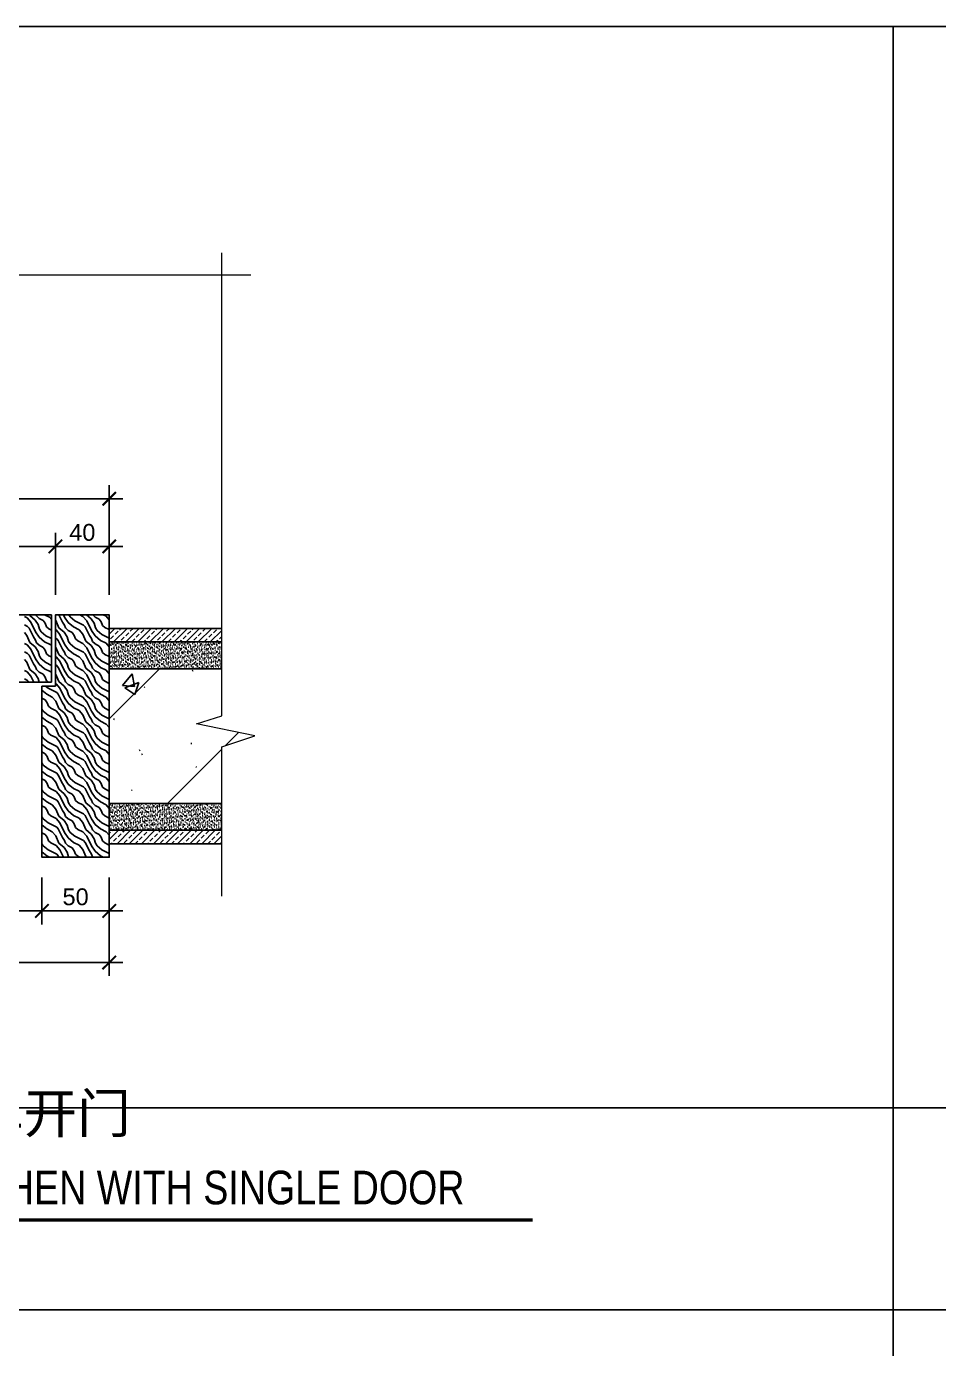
# Model space of a CAD drawing. Header units: millimetres. Extents: x -59920 to -20716, y 18887 to 47087.
# Drawn here: x -39106 to -38429, y 33492 to 34474 of the extents above; entities that cross this region are included whole.
import ezdxf

# ---------------------------------------------------------------- set-up
doc = ezdxf.new("R2010")
doc.units = ezdxf.units.MM
for name, color, linetype, lineweight in [('_ACM-A-ANNO-DIMS', 1, 'Continuous', 13), ('Thick Line', 7, 'Continuous', 50), ('视图标题', 90, 'Continuous', 25)]:
    doc.layers.add(name, color=color, linetype=linetype, lineweight=lineweight)
for name, color, linetype in [('DE-MT', 2, 'Continuous'), ('G-ANNO-SYMB', 7, 'Continuous'), ('G-ANNO-TITL', 7, 'Continuous'), ('I-DETL-LW02', 2, 'Continuous'), ('I-PL-DOOR', 2, 'Continuous'), ('I-SECT-LW251-PATT', 251, 'Continuous'), ('PE-尺寸标注', 44, 'Continuous'), ('WALL TYPE$0$I-SECT-LW03', 3, 'Continuous')]:
    doc.layers.add(name, color=color, linetype=linetype)
doc.styles.add('Aecom Chinese Title', font='simhei.ttf', dxfattribs={"width": 0.8, "height": 6})
doc.styles.add('Arial', font='arial.ttf')
doc.styles.add('Arial_4', font='arial.ttf', dxfattribs={"height": 2.5})
doc.dimstyles.new('WALL TYPE$0$Aec-Arch-M-5', dxfattribs={"dimscale": 5, "dimtxt": 2.5, "dimasz": 2, "dimexe": 2, "dimexo": 3, "dimgap": 0.8, "dimtad": 1, "dimdec": 0, "dimrnd": 1, "dimzin": 3, "dimdsep": 46, "dimtxsty": 'Arial', "dimblk": 'WALL TYPE$0$_ArchTick', "dimcen": 2.5, "dimdle": 2, "dimclrt": 256, "dimazin": 2, "dimtfac": 0.75, "dimtdec": 0, "dimtix": 1, "dimtmove": 2, "dimatfit": 2, "dimfxl": 5, "dimtolj": 1, "dimtzin": 0, "dimarcsym": 0})
pattern_1 = [(45, (-40083.024, 34016.5975), (-4.490128, 4.490128), []), (45, (-40078.534, 34016.5975), (-4.490128, 4.490128), [3.175, -1.5875])]
pattern_2 = [(217.5, (-40415.289, 33906.5975), (0.0800016, -2.4470662), [0, -1.9304, 0, -2.159, 0, -2.06375]), (187.5, (-40415.289, 33906.5975), (-2.2476164, -3.5841255), [0, -1.0414, 0, -1.7399, 0, -0.66675]), (147.5, (-40413.7268, 33906.5975), (-3.954962, -0.007186), [0, -0.635, 0, -2.286, 0, -2.9845]), (137.5, (-40413.7268, 33906.5975), (-3.817782, -1.114647), [0, -0.3175, 0, -1.4986, 0, -1.7145])]

# ---------------------------------------------------------------- blocks, each defined once
blk = doc.blocks.new('K_06')
at = {"layer": 'Defpoints', "color": 251}
for p, q in [((0, 0), (0, -2860)), ((-1836.5, -803.33), (1836.5, -803.33)), ((-1836.5, -953.33), (1836.5, -953.33))]:
    blk.add_line(p, q, dxfattribs=at)
at = {"layer": 'Defpoints', "color": 1}
blk.add_lwpolyline([(1836.5, -2860), (-1836.5, -2860), (-1836.5, 0), (1836.5, 0)], close=True, dxfattribs=at)
blk = doc.blocks.new('WALL TYPE$0$_ArchTick')
at = {"color": 0, "linetype": 'ByBlock', "const_width": 0.15}
blk.add_lwpolyline([(-0.5, -0.5), (0.5, 0.5)], dxfattribs=at)
blk = doc.blocks.new('*D153')
at = {"layer": 'DE-MT', "color": 0, "lineweight": -2, "transparency": 16777216}
for p, q in [((-39894.55, 33841.6), (-39894.55, 33806.71)), ((-39094.55, 33841.6), (-39094.55, 33806.71)), ((-39904.55, 33816.71), (-39084.55, 33816.71))]:
    blk.add_line(p, q, dxfattribs=at)
at = {"layer": 'Defpoints', "color": 0, "transparency": 16777216}
for p in [(-39894.55, 33856.6), (-39094.55, 33856.6), (-39094.55, 33816.71)]:
    blk.add_point(p, dxfattribs=at)
at = {"layer": 'DE-MT', "color": 0, "lineweight": -2, "transparency": 16777216, "xscale": 10, "yscale": 10, "zscale": 10, "rotation": 180}
blk.add_blockref('WALL TYPE$0$_ArchTick', (-39894.55, 33816.71), dxfattribs=at)
at = {"layer": 'DE-MT', "color": 0, "lineweight": -2, "transparency": 16777216, "xscale": 10, "yscale": 10, "zscale": 10}
blk.add_blockref('WALL TYPE$0$_ArchTick', (-39094.55, 33816.71), dxfattribs=at)
at = {"layer": 'DE-MT', "transparency": 16777216, "insert": (-39494.55, 33827.09), "char_height": 12.5, "attachment_point": 5, "style": 'Arial'}
blk.add_mtext('\\A1;800', dxfattribs=at)
blk = doc.blocks.new('*D154')
at = {"layer": 'DE-MT', "color": 0, "lineweight": -2, "transparency": 16777216}
for p, q in [((-39094.55, 33841.6), (-39094.55, 33806.71)), ((-39044.55, 33841.6), (-39044.55, 33806.71)), ((-39104.55, 33816.71), (-39034.55, 33816.71))]:
    blk.add_line(p, q, dxfattribs=at)
at = {"layer": 'Defpoints', "color": 0, "transparency": 16777216}
for p in [(-39094.55, 33856.6), (-39044.55, 33856.6), (-39044.55, 33816.71)]:
    blk.add_point(p, dxfattribs=at)
at = {"layer": 'DE-MT', "color": 0, "lineweight": -2, "transparency": 16777216, "xscale": 10, "yscale": 10, "zscale": 10, "rotation": 180}
blk.add_blockref('WALL TYPE$0$_ArchTick', (-39094.55, 33816.71), dxfattribs=at)
at = {"layer": 'DE-MT', "color": 0, "lineweight": -2, "transparency": 16777216, "xscale": 10, "yscale": 10, "zscale": 10}
blk.add_blockref('WALL TYPE$0$_ArchTick', (-39044.55, 33816.71), dxfattribs=at)
at = {"layer": 'DE-MT', "transparency": 16777216, "insert": (-39069.55, 33827.09), "char_height": 12.5, "attachment_point": 5, "style": 'Arial'}
blk.add_mtext('\\A1;50', dxfattribs=at)
blk = doc.blocks.new('*D156')
at = {"layer": 'DE-MT', "color": 0, "lineweight": -2, "transparency": 16777216}
for p, q in [((-39904.55, 34051.6), (-39904.55, 34097.45)), ((-39084.55, 34051.6), (-39084.55, 34097.45)), ((-39914.55, 34087.45), (-39074.55, 34087.45))]:
    blk.add_line(p, q, dxfattribs=at)
at = {"layer": 'Defpoints', "color": 0, "transparency": 16777216}
for p in [(-39084.55, 34087.45), (-39904.55, 34036.6), (-39084.55, 34036.6)]:
    blk.add_point(p, dxfattribs=at)
at = {"layer": 'DE-MT', "color": 0, "lineweight": -2, "transparency": 16777216, "xscale": 10, "yscale": 10, "zscale": 10, "rotation": 180}
blk.add_blockref('WALL TYPE$0$_ArchTick', (-39904.55, 34087.45), dxfattribs=at)
at = {"layer": 'DE-MT', "color": 0, "lineweight": -2, "transparency": 16777216, "xscale": 10, "yscale": 10, "zscale": 10}
blk.add_blockref('WALL TYPE$0$_ArchTick', (-39084.55, 34087.45), dxfattribs=at)
at = {"layer": 'DE-MT', "transparency": 16777216, "insert": (-39237.55, 34097.83), "char_height": 12.5, "attachment_point": 5, "style": 'Arial'}
blk.add_mtext('\\A1;820', dxfattribs=at)
blk = doc.blocks.new('*D157')
at = {"layer": 'DE-MT', "color": 0, "lineweight": -2, "transparency": 16777216}
for p, q in [((-39084.55, 34051.6), (-39084.55, 34097.45)), ((-39044.55, 34051.6), (-39044.55, 34097.45)), ((-39094.55, 34087.45), (-39034.55, 34087.45))]:
    blk.add_line(p, q, dxfattribs=at)
at = {"layer": 'Defpoints', "color": 0, "transparency": 16777216}
for p in [(-39044.55, 34087.45), (-39084.55, 34036.6), (-39044.55, 34036.6)]:
    blk.add_point(p, dxfattribs=at)
at = {"layer": 'DE-MT', "color": 0, "lineweight": -2, "transparency": 16777216, "xscale": 10, "yscale": 10, "zscale": 10, "rotation": 180}
blk.add_blockref('WALL TYPE$0$_ArchTick', (-39084.55, 34087.45), dxfattribs=at)
at = {"layer": 'DE-MT', "color": 0, "lineweight": -2, "transparency": 16777216, "xscale": 10, "yscale": 10, "zscale": 10}
blk.add_blockref('WALL TYPE$0$_ArchTick', (-39044.55, 34087.45), dxfattribs=at)
at = {"layer": 'DE-MT', "transparency": 16777216, "insert": (-39064.55, 34097.83), "char_height": 12.5, "attachment_point": 5, "style": 'Arial'}
blk.add_mtext('\\A1;40', dxfattribs=at)
blk = doc.blocks.new('*D160')
at = {"layer": 'DE-MT', "color": 0, "lineweight": -2, "transparency": 16777216}
for p, q in [((-39944.55, 33841.6), (-39944.55, 33768.35)), ((-39044.55, 33841.6), (-39044.55, 33768.35)), ((-39034.55, 33778.35), (-39954.55, 33778.35))]:
    blk.add_line(p, q, dxfattribs=at)
at = {"layer": 'Defpoints', "color": 0, "transparency": 16777216}
for p in [(-39944.55, 33856.6), (-39044.55, 33856.6), (-39944.55, 33778.35)]:
    blk.add_point(p, dxfattribs=at)
at = {"layer": 'DE-MT', "color": 0, "lineweight": -2, "transparency": 16777216, "xscale": 10, "yscale": 10, "zscale": 10, "rotation": 180}
blk.add_blockref('WALL TYPE$0$_ArchTick', (-39944.55, 33778.35), dxfattribs=at)
at = {"layer": 'DE-MT', "color": 0, "lineweight": -2, "transparency": 16777216, "xscale": 10, "yscale": 10, "zscale": 10}
blk.add_blockref('WALL TYPE$0$_ArchTick', (-39044.55, 33778.35), dxfattribs=at)
at = {"layer": 'DE-MT', "transparency": 16777216, "insert": (-39494.55, 33788.74), "char_height": 12.5, "attachment_point": 5, "style": 'Arial'}
blk.add_mtext('\\A1;900', dxfattribs=at)
blk = doc.blocks.new('*D158')
at = {"layer": 'DE-MT', "color": 0, "lineweight": -2, "transparency": 16777216}
for p, q in [((-39944.55, 34051.6), (-39944.55, 34132.87)), ((-39044.55, 34051.6), (-39044.55, 34132.87)), ((-39954.55, 34122.87), (-39034.55, 34122.87))]:
    blk.add_line(p, q, dxfattribs=at)
at = {"layer": 'Defpoints', "color": 0, "transparency": 16777216}
for p in [(-39044.55, 34122.87), (-39944.55, 34036.6), (-39044.55, 34036.6)]:
    blk.add_point(p, dxfattribs=at)
at = {"layer": 'DE-MT', "color": 0, "lineweight": -2, "transparency": 16777216, "xscale": 10, "yscale": 10, "zscale": 10, "rotation": 180}
blk.add_blockref('WALL TYPE$0$_ArchTick', (-39944.55, 34122.87), dxfattribs=at)
at = {"layer": 'DE-MT', "color": 0, "lineweight": -2, "transparency": 16777216, "xscale": 10, "yscale": 10, "zscale": 10}
blk.add_blockref('WALL TYPE$0$_ArchTick', (-39044.55, 34122.87), dxfattribs=at)
at = {"layer": 'DE-MT', "transparency": 16777216, "insert": (-39494.55, 34133.25), "char_height": 12.5, "attachment_point": 5, "style": 'Arial'}
blk.add_mtext('\\A1;900', dxfattribs=at)
blk = doc.blocks.new('视口 - No Ref  Number-1111583-交互展示区立面图2 DIGITAL CORRIDOR ELEVATION 2')
at = {"layer": 'Thick Line'}
blk.add_line((0, 0), (-12.7, 0), dxfattribs=at)
at = {"layer": '视图标题'}
for q in [(0, 6.35), (0, -6.35)]:
    blk.add_line((0, 0), q, dxfattribs=at)
blk = doc.blocks.new('A$C0FD827E6')
at = {"color": 0, "linetype": 'ByBlock', "lineweight": -2}
blk.add_point((-3.12, -10.74), dxfattribs=at)
at = {"layer": '视图标题', "color": 7, "lineweight": 50}
blk.add_line((15, -0.2), (160.29, -0.2), dxfattribs=at)
at = {"layer": '视图标题'}
blk.add_blockref('视口 - No Ref  Number-1111583-交互展示区立面图2 DIGITAL CORRIDOR ELEVATION 2', (15, -0.2), dxfattribs=at)
at = {"layer": 'G-ANNO-SYMB', "width": 0.8}
for tag, p, height, style in [('TITLE1', (21.88, 19.23), 7, 'Aecom Chinese Title'), ('TITLE2', (21.88, 10.35), 6, 'Arial'), ('DN', (3.13, 2.54), 6, 'Arial'), ('TITLE3', (21.88, 2.54), 6, 'Arial')]:
    blk.add_attdef(tag, p, '', height=height, dxfattribs=dict(at, style=style))
at = {"layer": '视图标题', "color": 7, "lineweight": 5, "insert": (21.19, -2.12), "char_height": 2.5, "width": 25.8945, "attachment_point": 1, "style": 'Arial_4'}
blk.add_mtext('Scale:   1 : 5', dxfattribs=at)

msp = doc.modelspace()

# ---------------------------------------------------------------- hatches: boundary and pattern name
h = msp.add_hatch()
h.set_pattern_fill('0-钢筋混凝土001-DOM', color=250, scale=15, pattern_type=2)
h.set_pattern_definition([(45, (-3575.996, 27107.596), (-53.03301, 53.03301), []), (50, (-3576, 27107.6), (107.58903, -9.41282), [11.25, -123.75]), (355, (-3576, 27107.6), (-20.8127, 112.82882), [9, -99]), (100.4514, (-3567.03, 27106.81), (86.7764, 103.41593), [9.56103, -105.17132]), (46.1842, (-3576, 27137.6), (160.08616, -24.82785), [16.875, -185.625]), (96.6356, (-3562.66, 27135.53), (140.1994, 146.1177), [14.34154, -157.75695]), (351.1842, (-3576, 27137.6), (140.1993, 146.1178), [13.5, -148.5]), (21, (-3561, 27130.1), (89.53606, -60.39283), [11.25, -123.75]), (326, (-3561, 27130.1), (36.4973, 108.7725), [9, -99]), (71.4514, (-3553.53, 27125.06), (126.0334, 48.37957), [9.56103, -105.17132]), (37.5, (-3575.996, 27107.596), (1.82398, 49.93408), [0.75, -97.8, 0.75, -100.5, 0.75, -99.375]), (7.5, (-3575.996, 27107.596), (39.46043, 59.16176), [0.75, -57.3, 0.75, -95.55, 0.75, -37.875]), (327.5, (-3609.446, 27107.596), (80.073365, -3.38323), [0.75, -37.5, 0.75, -117, 0.75, -155.25]), (317.5, (-3624.446, 27107.596), (87.47793, 15.01575), [0.75, -48.75, 0.75, -77.7, 0.75, -110.25])])
h.paths.add_polyline_path([(-38979.72, 33955.7), (-38961.05, 33961.68), (-38961.05, 33996.6), (-39044.55, 33996.6), (-39044.55, 33896.6), (-38961.05, 33896.6), (-38961.05, 33938.52), (-38936.4, 33946.74)])
at = {"layer": 'I-SECT-LW251-PATT'}
h = msp.add_hatch(dxfattribs=at)
h.set_pattern_fill('ANSI33', color=256)
h.set_pattern_definition(pattern_1)
h.paths.add_polyline_path([(-38961.05, 34016.6), (-38961.05, 34026.6), (-39044.55, 34026.6), (-39044.55, 34016.6)])
h = msp.add_hatch(dxfattribs=at)
h.set_pattern_fill('AR-SAND', color=256, scale=0.05, angle=180)
h.set_pattern_definition(pattern_2)
h.paths.add_polyline_path([(-38961.05, 33996.6), (-38961.05, 34016.6), (-39044.55, 34016.6), (-39044.55, 33996.6)])
h = msp.add_hatch(dxfattribs=at)
h.set_pattern_fill('AR-SAND', color=256, scale=0.05, angle=180)
h.set_pattern_definition(pattern_2)
h.paths.add_polyline_path([(-38961.05, 33876.6), (-38961.05, 33896.6), (-39044.55, 33896.6), (-39044.55, 33876.6)])
h = msp.add_hatch(dxfattribs=at)
h.set_pattern_fill('ANSI33', color=256)
h.set_pattern_definition(pattern_1)
h.paths.add_polyline_path([(-38961.05, 33866.6), (-38961.05, 33876.6), (-39044.55, 33876.6), (-39044.55, 33866.6)])
at = {"layer": 'PE-尺寸标注'}
h = msp.add_hatch(dxfattribs=at)
h.set_pattern_fill('木纹面1', color=250, scale=5, angle=-270, style=0, pattern_type=2)
h.set_pattern_definition([(153.435, (-39108.42, 34004.53), (1e-09, 20), [4.6214, -17.739]), (130.601, (-39125.714, 33991.374), (-2e-08, 20), [4.158, -88.037]), (130.601, (-39145.714, 34001.374), (-2e-08, 20), [4.158, -88.0374]), (130.601, (-39165.714, 34011.374), (1e-08, 20), [4.158, -88.0374]), (153.435, (-39105.625, 33994.383), (1e-09, 20), [4.237, -18.1237]), (140.194, (-39109.415, 33996.278), (-8e-10, 20), [2.2405, -75.862]), (140.194, (-39129.415, 34006.278), (-8e-10, 20), [2.2405, -75.862]), (140.194, (-39149.415, 34016.278), (-8e-10, 20), [2.2405, -75.862]), (111.801, (-39111.136, 33997.7125), (3e-08, 20), [2.8687, -50.983]), (123.69, (-39112.201, 34000.376), (1e-08, 20), [2.522, -33.5337]), (153.435, (-39113.6, 34002.474), (8e-09, 20), [3.355, -19.0054]), (135, (-39116.601, 34003.975), (1e-14, 20), [2.718, -53.851]), (135, (-39136.601, 34013.975), (1e-14, 20), [2.718, -53.851]), (111.801, (-39118.523, 34005.897), (3e-08, 20), [2.1924, -51.6593]), (153.435, (-39105.163, 33987.902), (8e-09, 20), [7.1896, -15.171]), (140.194, (-39111.593, 33991.118), (-8e-10, 20), [4.574, -73.529]), (140.194, (-39131.593, 34001.118), (-8e-10, 20), [4.574, -73.529]), (140.194, (-39151.593, 34011.118), (-8e-10, 20), [4.5736, -73.529]), (123.69, (-39115.107, 33994.045), (1e-08, 20), [2.2406, -33.815]), (105.945, (-39116.3496, 33995.91), (1e-06, 20), [3.5625, -69.2386]), (123.69, (-39117.328, 33999.335), (1e-08, 20), [4.093, -31.9625]), (140.194, (-39119.599, 34002.74), (-8e-10, 20), [5.197, -72.905]), (140.194, (-39139.599, 34012.74), (-8e-10, 20), [5.197, -72.905]), (140.194, (-39159.599, 34022.74), (3e-09, 20), [5.197, -72.905]), (111.801, (-39123.5914, 34006.068), (3e-08, 20), [5.7145, -48.137]), (140.194, (-39112.553, 33986.598), (-8e-10, 20), [5.214, -72.888]), (140.194, (-39132.553, 33996.598), (-8e-10, 20), [5.214, -72.888]), (140.194, (-39152.553, 34006.598), (-8e-10, 20), [5.214, -72.8884]), (123.69, (-39116.559, 33989.936), (1e-08, 20), [4.838, -31.2174]), (116.565, (-39119.2425, 33993.961), (-1e-09, 20), [7.986, -81.457]), (116.565, (-39139.2425, 34003.961), (-1e-09, 20), [7.986, -81.457]), (130.6, (-39122.814, 34001.104), (-2e-08, 20), [4.319, -87.876]), (130.601, (-39142.814, 34011.104), (-2e-08, 20), [4.319, -87.876]), (130.601, (-39162.814, 34021.104), (-2e-08, 20), [4.319, -87.876]), (123.69, (-39119.337, 33987.932), (1e-08, 20), [2.736, -33.3197]), (116.565, (-39120.855, 33990.2085), (-8e-09, 20), [7.158, -82.2846]), (116.565, (-39140.855, 34000.2085), (8e-08, 20), [7.158, -82.2846]), (130.6, (-39124.056, 33996.611), (-2e-08, 20), [1.701, -90.495]), (130.601, (-39144.056, 34006.611), (-2e-08, 20), [1.701, -90.495]), (130.601, (-39164.056, 34016.611), (-2e-08, 20), [1.701, -90.4946])])
h.paths.add_polyline_path([(-39087.55, 34008.6), (-39087.55, 34036.6), (-39107.55, 34036.6), (-39107.55, 34018.6), (-39107.55, 33986.6), (-39087.55, 33986.6)])
h = msp.add_hatch(dxfattribs=at)
h.set_pattern_fill('木纹面1', color=250, scale=5, angle=-270, style=0, pattern_type=2)
h.set_pattern_definition([(153.43495, (-3326.863, 24475.529), (1e-09, 20), [4.621368, -17.739311]), (130.601295, (-3344.157, 24462.372), (-2e-08, 20), [4.158067, -88.037378]), (130.601295, (-3364.157, 24472.372), (-2e-08, 20), [4.158067, -88.037378]), (130.601295, (-3384.157, 24482.372), (1e-08, 20), [4.158067, -88.037378]), (153.43495, (-3324.068, 24465.382), (1e-09, 20), [4.237008, -18.123672]), (140.19443, (-3327.857, 24467.276), (-8e-10, 20), [2.24049, -75.862006]), (140.19443, (-3347.857, 24477.276), (-8e-10, 20), [2.24049, -75.862006]), (140.19443, (-3367.857, 24487.276), (-8e-10, 20), [2.24049, -75.862006]), (111.80141, (-3329.5786, 24468.711), (3e-08, 20), [2.868712, -50.982936]), (123.690068, (-3330.644, 24471.374), (1e-08, 20), [2.521813, -33.5337]), (153.43495, (-3332.043, 24473.473), (8e-09, 20), [3.355288, -19.005391]), (135, (-3335.044, 24474.973), (1e-14, 20), [2.717818, -53.850724]), (135, (-3355.044, 24484.973), (1e-14, 20), [2.717818, -53.850724]), (111.80141, (-3336.966, 24476.895), (3e-08, 20), [2.19237, -51.659278]), (153.43495, (-3323.606, 24458.9), (8e-09, 20), [7.1896, -15.17108]), (140.19443, (-3330.036, 24462.116), (-8e-10, 20), [4.573562, -73.528935]), (140.19443, (-3350.036, 24472.116), (-8e-10, 20), [4.573562, -73.528935]), (140.19443, (-3370.036, 24482.116), (-8e-10, 20), [4.573562, -73.528935]), (123.690068, (-3333.55, 24465.044), (1e-08, 20), [2.24056, -33.814953]), (105.945396, (-3334.7924, 24466.908), (1.45e-06, 20), [3.562485, -69.238614]), (123.690068, (-3335.771, 24470.333), (1e-08, 20), [4.092967, -31.962546]), (140.19443, (-3338.041, 24473.739), (-8e-10, 20), [5.197338, -72.90516]), (140.19443, (-3358.041, 24483.739), (-8e-10, 20), [5.197338, -72.90516]), (140.19443, (-3378.041, 24493.739), (3e-09, 20), [5.197338, -72.90516]), (111.80141, (-3342.034, 24477.066), (3e-08, 20), [5.714501, -48.137147]), (140.19443, (-3330.996, 24457.596), (-8e-10, 20), [5.214067, -72.88843]), (140.19443, (-3350.996, 24467.596), (-8e-10, 20), [5.214067, -72.88843]), (140.19443, (-3370.996, 24477.596), (-8e-10, 20), [5.214067, -72.88843]), (123.690068, (-3335.002, 24460.934), (1e-08, 20), [4.838075, -31.217438]), (116.56505, (-3337.685, 24464.959), (-1e-09, 20), [7.98596, -81.45676]), (116.56505, (-3357.685, 24474.959), (-1e-09, 20), [7.98596, -81.45676]), (130.601295, (-3341.257, 24472.102), (-2e-08, 20), [4.3193, -87.876143]), (130.601295, (-3361.257, 24482.102), (-2e-08, 20), [4.3193, -87.876143]), (130.601295, (-3381.257, 24492.102), (-2e-08, 20), [4.3193, -87.876143]), (123.690068, (-3337.78, 24458.93), (1e-08, 20), [2.735792, -33.319722]), (116.56505, (-3339.2975, 24461.207), (-8e-09, 20), [7.158076, -82.284643]), (116.56505, (-3359.2975, 24471.207), (8e-08, 20), [7.158076, -82.284643]), (130.601295, (-3342.499, 24467.609), (-2e-08, 20), [1.700823, -90.49462]), (130.601295, (-3362.499, 24477.609), (-2e-08, 20), [1.700823, -90.49462]), (130.601295, (-3382.499, 24487.609), (-2e-08, 20), [1.700823, -90.49462])])
h.paths.add_polyline_path([(-39084.55, 33983.6), (-39084.55, 34036.6), (-39044.55, 34036.6), (-39044.55, 33856.6), (-39094.55, 33856.6), (-39094.55, 33983.6)])

# ---------------------------------------------------------------- linework, layer by layer
at = {"layer": '_ACM-A-ANNO-DIMS', "linetype": 'Continuous', "ltscale": 2}
for points in [[(-40105.38, 34289.21), (-39358.13, 34289.21), (-39349.92, 34264.56), (-39340.95, 34307.88), (-39334.98, 34289.21), (-38939.31, 34289.21)], [(-38961.05, 33827.62), (-38961.05, 33938.52), (-38936.4, 33946.74), (-38979.72, 33955.7), (-38961.05, 33961.68), (-38961.05, 34305.61)]]:
    msp.add_lwpolyline(points, dxfattribs=at)
at = {"layer": 'I-DETL-LW02'}
for points in [[(-39044.55, 34026.6), (-38961.05, 34026.6)], [(-39044.55, 34016.6), (-38961.05, 34016.6)], [(-39044.55, 33876.6), (-38961.05, 33876.6)], [(-39044.55, 33866.6), (-38961.05, 33866.6)]]:
    msp.add_lwpolyline(points, dxfattribs=at)
at = {"layer": 'I-PL-DOOR'}
for points in [[(-39087.55, 33986.6), (-39087.55, 34036.6), (-39901.55, 34036.6), (-39901.55, 33986.6)], [(-39084.55, 33983.6), (-39084.55, 34036.6), (-39044.55, 34036.6), (-39044.55, 33856.6), (-39094.55, 33856.6), (-39094.55, 33983.6)]]:
    msp.add_lwpolyline(points, close=True, dxfattribs=at)
at = {"layer": 'WALL TYPE$0$I-SECT-LW03'}
msp.add_lwpolyline([(-38961.05, 33896.6), (-39044.55, 33896.6), (-39044.55, 33996.6), (-38961.05, 33996.6)], dxfattribs=at)

# ---------------------------------------------------------------- block references
msp.add_blockref('K_06', (-38462.29, 34473.76))
at = {"layer": 'G-ANNO-TITL'}
ref = msp.add_blockref('A$C0FD827E6', (-39398.01, 33588.12), dxfattribs=dict(at, xscale=4.166666666666667, yscale=4.166666666666667, zscale=4.166666666666667))
ref.add_attrib('TITLE3', 'DETAIL - KITCHEN WITH SINGLE DOOR', (-39306.87, 33598.7), dxfattribs={"layer": 'G-ANNO-SYMB', "height": 25, "style": 'Arial', "width": 0.8})
ref.add_attrib('TITLE1', 'D05 后厨单开门', (-39306.87, 33651.79), dxfattribs={"layer": 'G-ANNO-SYMB', "height": 29.167, "style": 'Aecom Chinese Title'})
ref.add_attrib('DN', 'C2', (-39384.99, 33598.7), dxfattribs={"layer": 'G-ANNO-SYMB', "height": 25, "style": 'Arial', "width": 0.8})

# ---------------------------------------------------------------- dimensions: what is measured, and where the dimension line sits
at = {"layer": 'DE-MT'}
for base, p1, p2, picture, middle in [((-39044.55, 34122.87), (-39944.55, 34036.6), (-39044.55, 34036.6), '*D158', (-39494.55, 34133.25)), ((-39044.55, 34087.45), (-39084.55, 34036.6), (-39044.55, 34036.6), '*D157', (-39064.55, 34097.83)), ((-39944.55, 33778.35), (-39044.55, 33856.6), (-39944.55, 33856.6), '*D160', (-39494.55, 33788.74)), ((-39094.55, 33816.71), (-39894.55, 33856.6), (-39094.55, 33856.6), '*D153', (-39494.55, 33827.09)), ((-39044.55, 33816.71), (-39094.55, 33856.6), (-39044.55, 33856.6), '*D154', (-39069.55, 33827.09))]:
    dim = msp.add_linear_dim(base=base, p1=p1, p2=p2, dimstyle='WALL TYPE$0$Aec-Arch-M-5', override={"dimzin": 8}, dxfattribs=at)
    dim.commit()
    dim.dimension.update_dxf_attribs({"geometry": picture, "text_midpoint": middle})
dim = msp.add_linear_dim(base=(-39084.55, 34087.45), p1=(-39904.55, 34036.6), p2=(-39084.55, 34036.6), dimstyle='WALL TYPE$0$Aec-Arch-M-5', override={"dimzin": 8}, dxfattribs=at)
dim.commit()
dim.dimension.update_dxf_attribs({"geometry": '*D156', "text_midpoint": (-39237.55, 34097.83), "dimtype": 160})

doc.saveas('drawing.dxf')
